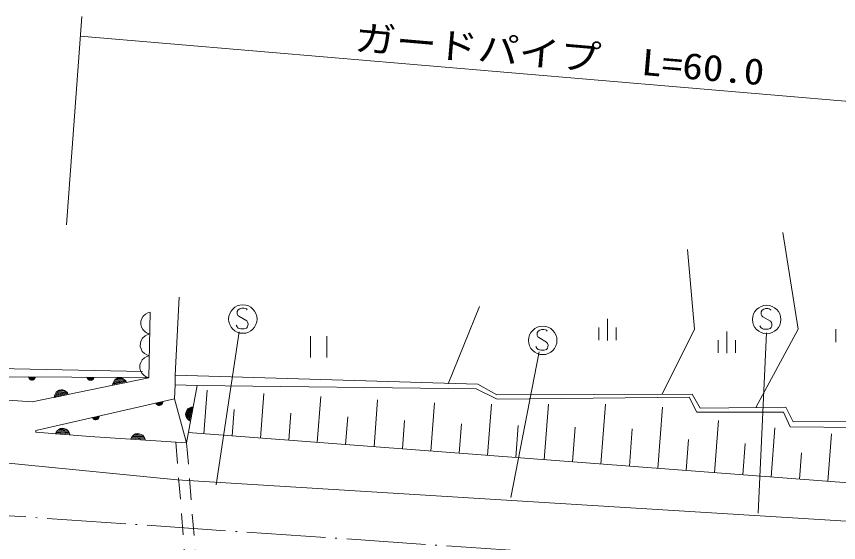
# Model space of a CAD drawing. Units: millimetres, scale not verified. Extents: x -17984 to 622016, y -204319 to 155681.
# Drawn here: x 225428 to 282912, y 77706 to 114499 of the extents above; entities that cross this region are included whole.
import ezdxf
from ezdxf.enums import TextEntityAlignment as Align

# ---------------------------------------------------------------- set-up
doc = ezdxf.new("R2010")
doc.units = ezdxf.units.MM
doc.header["$LTSCALE"] = 1000
doc.linetypes.add('USER1', pattern=[7.000001, 5.508197, -0.688525, 0.114754, -0.688525])
doc.linetypes.add('USER2', pattern=[2.5, 1.5, -1])
for name, color, linetype, lineweight in [('S-BGD', 1, 'Continuous', 13), ('S-BGD-HTXT', 6, 'Continuous', 13), ('S-BMK', 3, 'USER1', 13)]:
    doc.layers.add(name, color=color, linetype=linetype, lineweight=lineweight)
doc.styles.add('ＭＳ ゴシック', font='')
doc.styles.get('ＭＳ ゴシック').set_extended_font_data('MS Gothic')

msp = doc.modelspace()

# ---------------------------------------------------------------- linework, layer by layer
at = {"layer": 'S-BGD'}
for p, q in [((280080, 92638), (279019, 99400)), ((272831, 92638), (272345, 98207)), ((236526, 89401), (236816, 94859)), ((234609, 93773), (234457, 93684)), ((234786, 93826), (234609, 93773)), ((234679, 89231), (234786, 93826)), ((240872, 93875), (240867, 93760)), ((240867, 93760), (240872, 93685)), ((240937, 93985), (240872, 93875)), ((241047, 94060), (240937, 93985)), ((241177, 94095), (241047, 94060)), ((241332, 94095), (241177, 94095)), ((241437, 94075), (241332, 94095)), ((241512, 94040), (241437, 94075)), ((241567, 93980), (241512, 94040)), ((255603, 88795), (257804, 94224)), ((277501, 93845), (277496, 93730)), ((277496, 93730), (277501, 93655)), ((277566, 93955), (277501, 93845)), ((277676, 94030), (277566, 93955)), ((277806, 94065), (277676, 94030)), ((277961, 94065), (277806, 94065)), ((278066, 94045), (277961, 94065)), ((278141, 94010), (278066, 94045)), ((278196, 93950), (278141, 94010)), ((234128, 93194), (234122, 92956)), ((234190, 93372), (234128, 93194)), ((234285, 93539), (234190, 93372)), ((234457, 93684), (234285, 93539)), ((240872, 93685), (240912, 93585)), ((240912, 93585), (240982, 93530)), ((240982, 93530), (241527, 93215)), ((241527, 93215), (241587, 93125)), ((241587, 93125), (241627, 93000)), ((266757, 93346), (266757, 91846)), ((277501, 93655), (277541, 93555)), ((277541, 93555), (277611, 93500)), ((277611, 93500), (278156, 93185)), ((278156, 93185), (278216, 93095)), ((234122, 92956), (234176, 92775)), ((234176, 92775), (234264, 92604)), ((234264, 92604), (234429, 92451)), ((240852, 92785), (240782, 92900)), ((240932, 92710), (240852, 92785)), ((241027, 92665), (240932, 92710)), ((241127, 92650), (241027, 92665)), ((241357, 92650), (241127, 92650)), ((241512, 92695), (241357, 92650)), ((241582, 92785), (241512, 92695)), ((241617, 92880), (241582, 92785)), ((241627, 93000), (241617, 92880)), ((262019, 92568), (261909, 92493)), ((262149, 92603), (262019, 92568)), ((262304, 92603), (262149, 92603)), ((262409, 92583), (262304, 92603)), ((262484, 92548), (262409, 92583)), ((266157, 92750), (266157, 91850)), ((267357, 92750), (267357, 91850)), ((270577, 88085), (272831, 92638)), ((277119, 87156), (280080, 92638)), ((277481, 92755), (277411, 92870)), ((277561, 92680), (277481, 92755)), ((277656, 92635), (277561, 92680)), ((277756, 92620), (277656, 92635)), ((277986, 92620), (277756, 92620)), ((278141, 92665), (277986, 92620)), ((278211, 92755), (278141, 92665)), ((278246, 92850), (278211, 92755)), ((278216, 93095), (278256, 92970)), ((278256, 92970), (278246, 92850)), ((282726, 92623), (282726, 91723)), ((234250, 92007), (234154, 91841)), ((234422, 92152), (234250, 92007)), ((234573, 92241), (234422, 92152)), ((234429, 92451), (234576, 92360)), ((234751, 92294), (234573, 92241)), ((234576, 92360), (234751, 92294)), ((241009, 92442), (239396, 81740)), ((245990, 92140), (245990, 90640)), ((247141, 90640), (247141, 92140)), ((261844, 92383), (261839, 92268)), ((261839, 92268), (261844, 92193)), ((261909, 92493), (261844, 92383)), ((261844, 92193), (261884, 92093)), ((261884, 92093), (261954, 92038)), ((261954, 92038), (262499, 91723)), ((262539, 92488), (262484, 92548)), ((275105, 92461), (275105, 90961)), ((277882, 92369), (277296, 79760)), ((234092, 91662), (234087, 91425)), ((234087, 91425), (234140, 91243)), ((234154, 91841), (234092, 91662)), ((261824, 91293), (261754, 91408)), ((262499, 91723), (262559, 91633)), ((262559, 91633), (262599, 91508)), ((262599, 91508), (262589, 91388)), ((274505, 91864), (274505, 90964)), ((275705, 91864), (275705, 90964)), ((234140, 91243), (234228, 91073)), ((234228, 91073), (234393, 90919)), ((234393, 90919), (234540, 90828)), ((234540, 90828), (234715, 90762)), ((261974, 91049), (259995, 80860)), ((261904, 91218), (261824, 91293)), ((261999, 91173), (261904, 91218)), ((262099, 91158), (261999, 91173)), ((262329, 91158), (262099, 91158)), ((262484, 91203), (262329, 91158)), ((262554, 91293), (262484, 91203)), ((262589, 91388), (262554, 91293)), ((234118, 90309), (234057, 90130)), ((234214, 90475), (234118, 90309)), ((234386, 90621), (234214, 90475)), ((234538, 90709), (234386, 90621)), ((234715, 90762), (234538, 90709)), ((220139, 89964), (234232, 89663)), ((234057, 90130), (234051, 89893)), ((234051, 89893), (234104, 89711)), ((234104, 89711), (234192, 89541)), ((219851, 89322), (234448, 89239)), ((226287, 89227), (226268, 89285)), ((226268, 89285), (226768, 89282)), ((226756, 89251), (226281, 89254)), ((226316, 89179), (226287, 89227)), ((226293, 89222), (226743, 89220)), ((226724, 89189), (226313, 89191)), ((226365, 89123), (226316, 89179)), ((226335, 89160), (226699, 89158)), ((226420, 89093), (226365, 89123)), ((226669, 89127), (226366, 89128)), ((234679, 89231), (226528, 87538)), ((226670, 89122), (226615, 89092)), ((226719, 89176), (226670, 89122)), ((226748, 89225), (226719, 89176)), ((226768, 89282), (226748, 89225)), ((230377, 89204), (230359, 89262)), ((230359, 89262), (230859, 89259)), ((230846, 89228), (230371, 89231)), ((230407, 89155), (230377, 89204)), ((230383, 89199), (230833, 89197)), ((230814, 89165), (230403, 89168)), ((230455, 89100), (230407, 89155)), ((230425, 89136), (230789, 89134)), ((230759, 89103), (230456, 89105)), ((230809, 89153), (230760, 89098)), ((230838, 89202), (230809, 89153)), ((230859, 89259), (230838, 89202)), ((232948, 89127), (232236, 88979)), ((232277, 89061), (232373, 89142)), ((232282, 89052), (232874, 89175)), ((232373, 89142), (232480, 89203)), ((232746, 89212), (232382, 89137)), ((232480, 89203), (232632, 89235)), ((232632, 89235), (232755, 89222)), ((232755, 89222), (232875, 89185)), ((232875, 89185), (232992, 89097)), ((234192, 89541), (234357, 89388)), ((234357, 89388), (234505, 89296)), ((234448, 89239), (234679, 89231)), ((234505, 89296), (234679, 89231)), ((236522, 88741), (236526, 89401)), ((236526, 89401), (257682, 88787)), ((226478, 89074), (226420, 89093)), ((226425, 89097), (226611, 89096)), ((226556, 89073), (226478, 89074)), ((226615, 89092), (226556, 89073)), ((230510, 89070), (230455, 89100)), ((230569, 89051), (230510, 89070)), ((230515, 89073), (230701, 89072)), ((230646, 89050), (230569, 89051)), ((230705, 89069), (230646, 89050)), ((230760, 89098), (230705, 89069)), ((233131, 88909), (232152, 88706)), ((232152, 88706), (232168, 88827)), ((232164, 88772), (233094, 88965)), ((232168, 88827), (232204, 88934)), ((233057, 89021), (232176, 88838)), ((232200, 88907), (233005, 89074)), ((232204, 88934), (232277, 89061)), ((232992, 89097), (233071, 89014)), ((233071, 89014), (233131, 88909)), ((236480, 87746), (236522, 88741)), ((236522, 88741), (238056, 88699)), ((238056, 88699), (237310, 84677)), ((238056, 88699), (257579, 88462)), ((257682, 88787), (259006, 88044)), ((226528, 87538), (218234, 88119)), ((229055, 88063), (228076, 87860)), ((228076, 87860), (228092, 87981)), ((228088, 87926), (229018, 88119)), ((228092, 87981), (228128, 88088)), ((228981, 88175), (228100, 87992)), ((228124, 88061), (228929, 88228)), ((228128, 88088), (228201, 88215)), ((228872, 88280), (228160, 88133)), ((228201, 88215), (228297, 88296)), ((228206, 88206), (228798, 88329)), ((228297, 88296), (228404, 88357)), ((228671, 88366), (228306, 88290)), ((228404, 88357), (228556, 88388)), ((228556, 88388), (228679, 88376)), ((228679, 88376), (228799, 88339)), ((228799, 88339), (228917, 88251)), ((228917, 88251), (228995, 88168)), ((228995, 88168), (229055, 88063)), ((238529, 85312), (238761, 88352)), ((242496, 85009), (242734, 88133)), ((257579, 88462), (259039, 87732)), ((259006, 88044), (272678, 88076)), ((272678, 88076), (273227, 87107)), ((226777, 85548), (236480, 87746)), ((235175, 87450), (235663, 87561)), ((235206, 87398), (235175, 87450)), ((235658, 87527), (235195, 87422)), ((235246, 87357), (235206, 87398)), ((235214, 87395), (235653, 87494)), ((235641, 87460), (235240, 87369)), ((235269, 87343), (235624, 87424)), ((235601, 87386), (235306, 87320)), ((235604, 87382), (235557, 87340)), ((235639, 87446), (235604, 87382)), ((235656, 87500), (235639, 87446)), ((235663, 87561), (235656, 87500)), ((237310, 84677), (236480, 87746)), ((246464, 84707), (246708, 87914)), ((250431, 84405), (250682, 87695)), ((254398, 84102), (254655, 87476)), ((258365, 83800), (258638, 87384)), ((259039, 87732), (272470, 87865)), ((262332, 83498), (262629, 87384)), ((266300, 83195), (266619, 87384)), ((272470, 87865), (273000, 86836)), ((235306, 87314), (235246, 87357)), ((235366, 87297), (235306, 87314)), ((235428, 87292), (235366, 87297)), ((235370, 87302), (235552, 87343)), ((235503, 87309), (235428, 87292)), ((235557, 87340), (235503, 87309)), ((237256, 86689), (237284, 86841)), ((237348, 86939), (237280, 86572)), ((237284, 86841), (237342, 86950)), ((237320, 86448), (237431, 87043)), ((237342, 86950), (237421, 87047)), ((237504, 87093), (237371, 86377)), ((237421, 87047), (237547, 87123)), ((237423, 86317), (237573, 87126)), ((237642, 87154), (237478, 86269)), ((237535, 86233), (237708, 87167)), ((237547, 87123), (237654, 87164)), ((237774, 87180), (237592, 86197)), ((237654, 87164), (237774, 87180)), ((240513, 85161), (240654, 87010)), ((270267, 82893), (270593, 87171)), ((273000, 86836), (279072, 86836)), ((273227, 87107), (279218, 87172)), ((279072, 86836), (279536, 85808)), ((279218, 87172), (279735, 86138)), ((230734, 86444), (231222, 86555)), ((230765, 86392), (230734, 86444)), ((231216, 86521), (230753, 86417)), ((230805, 86351), (230765, 86392)), ((230772, 86389), (231211, 86488)), ((231200, 86454), (230799, 86363)), ((230865, 86308), (230805, 86351)), ((230827, 86337), (231182, 86418)), ((231160, 86380), (230865, 86314)), ((230925, 86291), (230865, 86308)), ((230986, 86286), (230925, 86291)), ((230929, 86296), (231111, 86337)), ((231062, 86303), (230986, 86286)), ((231115, 86334), (231062, 86303)), ((231162, 86376), (231115, 86334)), ((231198, 86440), (231162, 86376)), ((231215, 86494), (231198, 86440)), ((231222, 86555), (231215, 86494)), ((237271, 86566), (237256, 86689)), ((237310, 86447), (237271, 86566)), ((237400, 86331), (237310, 86447)), ((237486, 86257), (237400, 86331)), ((237592, 86197), (237486, 86257)), ((244480, 84858), (244625, 86757)), ((248447, 84556), (248596, 86505)), ((252414, 84254), (252567, 86253)), ((274234, 82591), (274512, 86231)), ((228384, 85623), (228498, 85675)), ((228498, 85675), (228618, 85703)), ((228877, 85638), (228505, 85667)), ((228618, 85703), (228773, 85691)), ((228773, 85691), (228887, 85645)), ((256382, 83951), (256539, 86011)), ((260349, 83649), (260520, 85890)), ((264316, 83346), (264501, 85769)), ((278201, 82288), (278464, 85738)), ((279536, 85808), (285607, 85742)), ((279735, 86138), (285797, 86171)), ((226777, 85423), (226777, 85548)), ((230550, 85133), (226777, 85423)), ((228165, 85317), (228214, 85428)), ((229162, 85240), (228165, 85317)), ((228195, 85377), (229142, 85304)), ((228214, 85428), (228278, 85521)), ((229122, 85368), (228224, 85437)), ((228266, 85497), (229087, 85434)), ((228278, 85521), (228384, 85623)), ((229046, 85500), (228321, 85555)), ((228386, 85613), (228989, 85567)), ((228887, 85645), (228992, 85577)), ((228992, 85577), (229081, 85459)), ((229081, 85459), (229133, 85358)), ((229133, 85358), (229162, 85240)), ((237310, 84677), (230550, 85133)), ((233479, 85051), (233543, 85144)), ((233531, 85120), (234352, 85065)), ((233543, 85144), (233647, 85247)), ((234311, 85130), (233585, 85179)), ((233647, 85247), (233761, 85300)), ((233649, 85237), (234253, 85197)), ((233761, 85300), (233881, 85329)), ((234140, 85267), (233768, 85292)), ((233881, 85329), (234035, 85319)), ((234035, 85319), (234150, 85274)), ((234150, 85274), (234256, 85206)), ((234256, 85206), (234346, 85090)), ((234346, 85090), (234399, 84989)), ((287128, 81608), (237443, 85395)), ((268283, 83044), (268482, 85648)), ((282169, 81986), (282423, 85320)), ((233431, 84939), (233479, 85051)), ((234429, 84871), (233431, 84939)), ((233460, 84999), (234408, 84936)), ((234387, 85000), (233489, 85060)), ((234399, 84989), (234429, 84871)), ((272250, 82742), (272416, 84907)), ((276218, 82439), (276386, 84642)), ((213101, 84410), (236660, 82090)), ((280185, 82137), (280326, 83983)), ((236660, 82090), (285837, 79046))]:
    msp.add_line(p, q, dxfattribs=at)
at = {"layer": 'S-BGD', "linetype": 'USER2'}
for p, q in [((236571, 84727), (237357, 74836)), ((237328, 84676), (238105, 74895))]:
    msp.add_line(p, q, dxfattribs=at)
at = {"layer": 'S-BGD'}
for centre in [(241257, 93335), (277886, 93305), (262229, 91843)]:
    msp.add_circle(centre, 995, dxfattribs=at)
at = {"layer": 'S-BGD-HTXT'}
for p, q in [((229994, 114499), (228934, 99923)), ((229893, 113117), (289336, 108063))]:
    msp.add_line(p, q, dxfattribs=at)
at = {"layer": 'S-BMK'}
msp.add_line((213606, 80353), (311797, 73612), dxfattribs=at)

# ---------------------------------------------------------------- texts
at = {"layer": 'S-BGD-HTXT', "style": 'ＭＳ ゴシック', "width": 1.15}
msp.add_text('ガードパイプ  L=60.0', height=1833, rotation=355.1, dxfattribs=at).set_placement((248974, 111588), align=Align.BOTTOM_LEFT)

doc.saveas('drawing.dxf')
